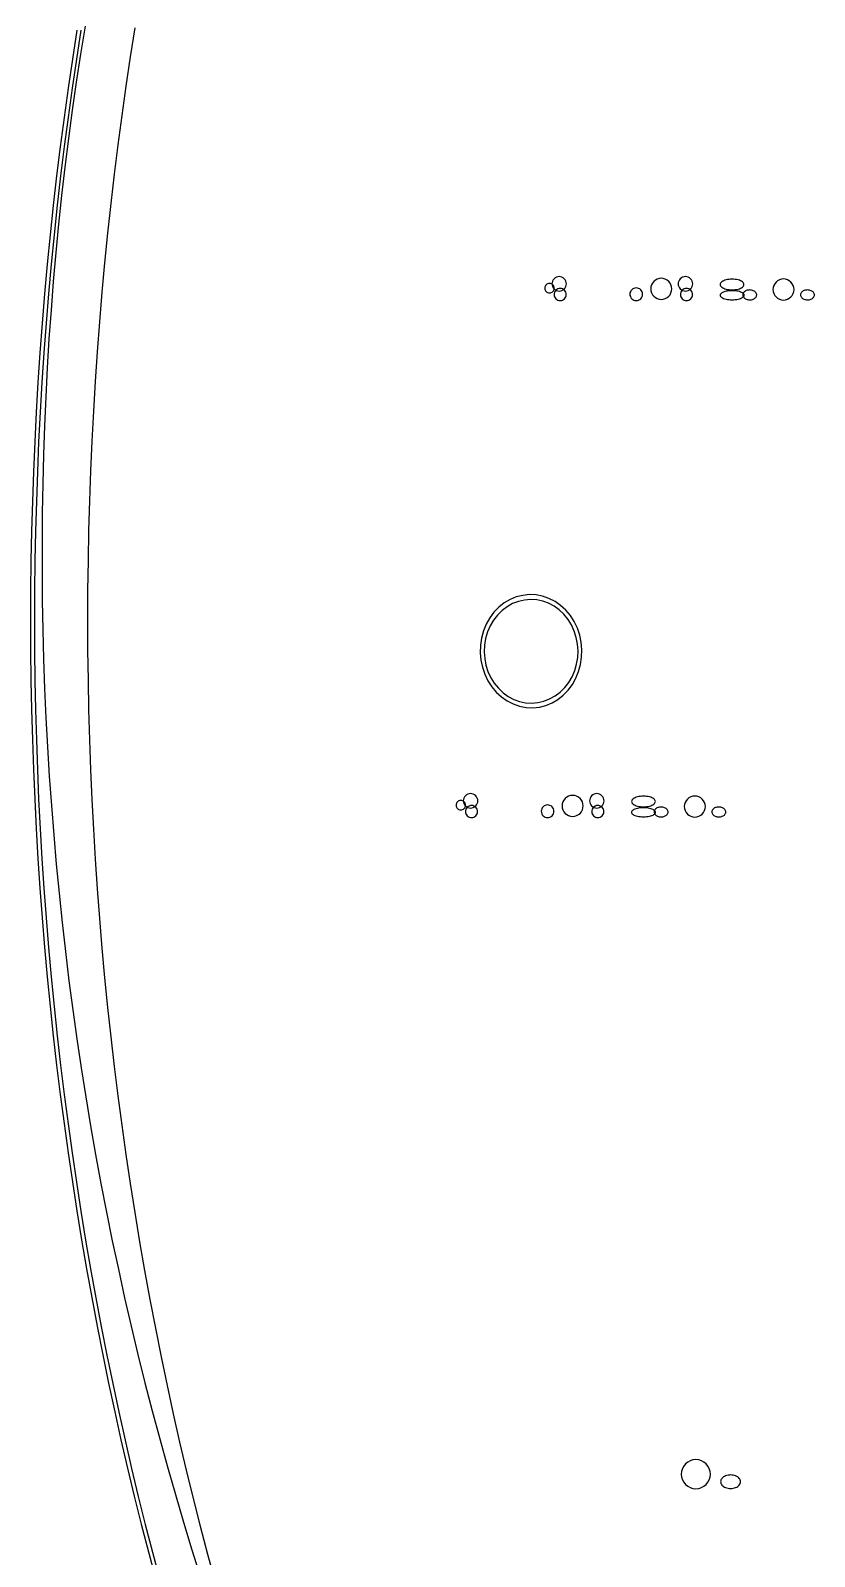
# Model space of a CAD drawing. Extents: x -1 to 217, y -22 to 302.
# Drawn here: x -1.3 to 48.1, y 80.6 to 176.8 of the extents above; entities that cross this region are included whole.
import ezdxf

# ---------------------------------------------------------------- set-up
doc = ezdxf.new("R2010")
doc.units = 0

msp = doc.modelspace()

# ---------------------------------------------------------------- linework, layer by layer
at = {"layer": 'CIRCLES'}
for p, q in [((31.112, 160.707), (31.095, 160.65)), ((31.14, 160.759), (31.112, 160.707)), ((31.177, 160.804), (31.14, 160.759)), ((31.223, 160.842), (31.177, 160.804)), ((31.275, 160.869), (31.223, 160.842)), ((31.331, 160.887), (31.275, 160.869)), ((31.39, 160.892), (31.331, 160.887)), ((31.449, 160.887), (31.39, 160.892)), ((31.505, 160.869), (31.449, 160.887)), ((31.557, 160.842), (31.505, 160.869)), ((31.555, 160.956), (31.546, 160.867)), ((31.546, 160.867), (31.555, 160.777)), ((31.581, 161.042), (31.555, 160.956)), ((31.555, 160.777), (31.581, 160.691)), ((31.603, 160.804), (31.557, 160.842)), ((31.623, 161.121), (31.581, 161.042)), ((31.581, 160.691), (31.623, 160.612)), ((31.64, 160.759), (31.603, 160.804)), ((31.68, 161.19), (31.623, 161.121)), ((31.668, 160.707), (31.64, 160.759)), ((31.685, 160.65), (31.668, 160.707)), ((31.75, 161.247), (31.68, 161.19)), ((31.829, 161.29), (31.75, 161.247)), ((31.915, 161.316), (31.829, 161.29)), ((32.004, 161.325), (31.915, 161.316)), ((32.093, 161.316), (32.004, 161.325)), ((32.179, 161.29), (32.093, 161.316)), ((32.258, 161.247), (32.179, 161.29)), ((32.328, 161.19), (32.258, 161.247)), ((32.385, 161.121), (32.328, 161.19)), ((32.427, 161.042), (32.385, 161.121)), ((32.385, 160.612), (32.427, 160.691)), ((32.453, 160.956), (32.427, 161.042)), ((32.427, 160.691), (32.453, 160.777)), ((32.462, 160.867), (32.453, 160.956)), ((32.453, 160.777), (32.462, 160.867)), ((37.787, 160.679), (37.774, 160.549)), ((37.825, 160.803), (37.787, 160.679)), ((37.886, 160.918), (37.825, 160.803)), ((37.969, 161.019), (37.886, 160.918)), ((38.07, 161.102), (37.969, 161.019)), ((38.184, 161.163), (38.07, 161.102)), ((38.309, 161.201), (38.184, 161.163)), ((38.439, 161.213), (38.309, 161.201)), ((38.568, 161.201), (38.439, 161.213)), ((38.693, 161.163), (38.568, 161.201)), ((38.808, 161.102), (38.693, 161.163)), ((38.908, 161.019), (38.808, 161.102)), ((38.991, 160.918), (38.908, 161.019)), ((39.052, 160.803), (38.991, 160.918)), ((39.09, 160.679), (39.052, 160.803)), ((39.103, 160.549), (39.09, 160.679)), ((39.514, 160.956), (39.505, 160.867)), ((39.505, 160.867), (39.514, 160.777)), ((39.54, 161.042), (39.514, 160.956)), ((39.514, 160.777), (39.54, 160.691)), ((39.582, 161.121), (39.54, 161.042)), ((39.54, 160.691), (39.582, 160.612)), ((39.639, 161.19), (39.582, 161.121)), ((39.708, 161.247), (39.639, 161.19)), ((39.787, 161.29), (39.708, 161.247)), ((39.873, 161.316), (39.787, 161.29)), ((39.963, 161.325), (39.873, 161.316)), ((40.052, 161.316), (39.963, 161.325)), ((40.138, 161.29), (40.052, 161.316)), ((40.217, 161.247), (40.138, 161.29)), ((40.286, 161.19), (40.217, 161.247)), ((40.343, 161.121), (40.286, 161.19)), ((40.386, 161.042), (40.343, 161.121)), ((40.343, 160.612), (40.386, 160.691)), ((40.412, 160.956), (40.386, 161.042)), ((40.386, 160.691), (40.412, 160.777)), ((40.421, 160.867), (40.412, 160.956)), ((40.412, 160.777), (40.421, 160.867)), ((45.53, 160.761), (45.492, 160.636)), ((45.591, 160.876), (45.53, 160.761)), ((45.674, 160.977), (45.591, 160.876)), ((45.774, 161.059), (45.674, 160.977)), ((45.889, 161.121), (45.774, 161.059)), ((46.014, 161.158), (45.889, 161.121)), ((46.143, 161.171), (46.014, 161.158)), ((46.273, 161.158), (46.143, 161.171)), ((46.398, 161.121), (46.273, 161.158)), ((46.512, 161.059), (46.398, 161.121)), ((46.613, 160.977), (46.512, 161.059)), ((46.696, 160.876), (46.613, 160.977)), ((46.757, 160.761), (46.696, 160.876)), ((46.795, 160.636), (46.757, 160.761)), ((31.095, 160.65), (31.089, 160.591)), ((31.089, 160.591), (31.095, 160.533)), ((31.095, 160.533), (31.112, 160.476)), ((31.112, 160.476), (31.14, 160.424)), ((31.14, 160.424), (31.177, 160.379)), ((31.177, 160.379), (31.223, 160.341)), ((31.223, 160.341), (31.275, 160.314)), ((31.275, 160.314), (31.331, 160.296)), ((31.331, 160.296), (31.39, 160.291)), ((31.39, 160.291), (31.449, 160.296)), ((31.449, 160.296), (31.505, 160.314)), ((31.505, 160.314), (31.557, 160.341)), ((31.557, 160.341), (31.603, 160.379)), ((31.603, 160.379), (31.64, 160.424)), ((31.623, 160.612), (31.68, 160.543)), ((31.64, 160.424), (31.668, 160.476)), ((31.668, 160.476), (31.685, 160.533)), ((31.68, 160.543), (31.75, 160.486)), ((31.691, 160.591), (31.685, 160.65)), ((31.685, 160.533), (31.691, 160.591)), ((31.693, 160.264), (31.686, 160.189)), ((31.686, 160.189), (31.693, 160.115)), ((31.715, 160.335), (31.693, 160.264)), ((31.693, 160.115), (31.715, 160.043)), ((31.75, 160.401), (31.715, 160.335)), ((31.715, 160.043), (31.75, 159.977)), ((31.75, 160.486), (31.829, 160.444)), ((31.798, 160.459), (31.75, 160.401)), ((31.75, 159.977), (31.798, 159.92)), ((31.855, 160.507), (31.798, 160.459)), ((31.798, 159.92), (31.855, 159.872)), ((31.829, 160.444), (31.915, 160.418)), ((31.921, 160.542), (31.855, 160.507)), ((31.855, 159.872), (31.921, 159.837)), ((31.915, 160.418), (32.004, 160.409)), ((31.993, 160.564), (31.921, 160.542)), ((31.921, 159.837), (31.993, 159.815)), ((32.068, 160.571), (31.993, 160.564)), ((31.993, 159.815), (32.068, 159.808)), ((32.004, 160.409), (32.093, 160.418)), ((32.142, 160.564), (32.068, 160.571)), ((32.068, 159.808), (32.142, 159.815)), ((32.093, 160.418), (32.179, 160.444)), ((32.214, 160.542), (32.142, 160.564)), ((32.142, 159.815), (32.214, 159.837)), ((32.179, 160.444), (32.258, 160.486)), ((32.28, 160.507), (32.214, 160.542)), ((32.214, 159.837), (32.28, 159.872)), ((32.258, 160.486), (32.328, 160.543)), ((32.337, 160.459), (32.28, 160.507)), ((32.28, 159.872), (32.337, 159.92)), ((32.328, 160.543), (32.385, 160.612)), ((32.385, 160.401), (32.337, 160.459)), ((32.337, 159.92), (32.385, 159.977)), ((32.42, 160.335), (32.385, 160.401)), ((32.385, 159.977), (32.42, 160.043)), ((32.442, 160.264), (32.42, 160.335)), ((32.42, 160.043), (32.442, 160.115)), ((32.449, 160.189), (32.442, 160.264)), ((32.442, 160.115), (32.449, 160.189)), ((36.467, 160.289), (36.459, 160.21)), ((36.459, 160.21), (36.467, 160.132)), ((36.489, 160.364), (36.467, 160.289)), ((36.467, 160.132), (36.489, 160.057)), ((36.526, 160.433), (36.489, 160.364)), ((36.489, 160.057), (36.526, 159.988)), ((36.576, 160.493), (36.526, 160.433)), ((36.526, 159.988), (36.576, 159.928)), ((36.637, 160.543), (36.576, 160.493)), ((36.576, 159.928), (36.637, 159.878)), ((36.706, 160.58), (36.637, 160.543)), ((36.637, 159.878), (36.706, 159.841)), ((36.781, 160.603), (36.706, 160.58)), ((36.706, 159.841), (36.781, 159.818)), ((36.859, 160.611), (36.781, 160.603)), ((36.781, 159.818), (36.859, 159.81)), ((36.937, 160.603), (36.859, 160.611)), ((36.859, 159.81), (36.937, 159.818)), ((37.012, 160.58), (36.937, 160.603)), ((36.937, 159.818), (37.012, 159.841)), ((37.081, 160.543), (37.012, 160.58)), ((37.012, 159.841), (37.081, 159.878)), ((37.142, 160.493), (37.081, 160.543)), ((37.081, 159.878), (37.142, 159.928)), ((37.192, 160.433), (37.142, 160.493)), ((37.142, 159.928), (37.192, 159.988)), ((37.229, 160.364), (37.192, 160.433)), ((37.192, 159.988), (37.229, 160.057)), ((37.252, 160.289), (37.229, 160.364)), ((37.229, 160.057), (37.252, 160.132)), ((37.259, 160.21), (37.252, 160.289)), ((37.252, 160.132), (37.259, 160.21)), ((37.774, 160.549), (37.787, 160.42)), ((37.787, 160.42), (37.825, 160.295)), ((37.825, 160.295), (37.886, 160.18)), ((37.886, 160.18), (37.969, 160.079)), ((37.969, 160.079), (38.07, 159.997)), ((38.07, 159.997), (38.184, 159.935)), ((38.184, 159.935), (38.309, 159.898)), ((38.309, 159.898), (38.439, 159.885)), ((38.439, 159.885), (38.568, 159.898)), ((38.568, 159.898), (38.693, 159.935)), ((38.693, 159.935), (38.808, 159.997)), ((38.808, 159.997), (38.908, 160.079)), ((38.908, 160.079), (38.991, 160.18)), ((38.991, 160.18), (39.052, 160.295)), ((39.052, 160.295), (39.09, 160.42)), ((39.09, 160.42), (39.103, 160.549)), ((39.582, 160.612), (39.639, 160.543)), ((39.639, 160.543), (39.708, 160.486)), ((39.652, 160.264), (39.645, 160.189)), ((39.645, 160.189), (39.652, 160.115)), ((39.674, 160.335), (39.652, 160.264)), ((39.652, 160.115), (39.674, 160.043)), ((39.709, 160.401), (39.674, 160.335)), ((39.674, 160.043), (39.709, 159.977)), ((39.708, 160.486), (39.787, 160.444)), ((39.756, 160.459), (39.709, 160.401)), ((39.709, 159.977), (39.756, 159.92)), ((39.814, 160.507), (39.756, 160.459)), ((39.756, 159.92), (39.814, 159.872)), ((39.787, 160.444), (39.873, 160.418)), ((39.88, 160.542), (39.814, 160.507)), ((39.814, 159.872), (39.88, 159.837)), ((39.873, 160.418), (39.963, 160.409)), ((39.952, 160.564), (39.88, 160.542)), ((39.88, 159.837), (39.952, 159.815)), ((40.026, 160.571), (39.952, 160.564)), ((39.952, 159.815), (40.026, 159.808)), ((39.963, 160.409), (40.052, 160.418)), ((40.101, 160.564), (40.026, 160.571)), ((40.026, 159.808), (40.101, 159.815)), ((40.052, 160.418), (40.138, 160.444)), ((40.172, 160.542), (40.101, 160.564)), ((40.101, 159.815), (40.172, 159.837)), ((40.138, 160.444), (40.217, 160.486)), ((40.238, 160.507), (40.172, 160.542)), ((40.172, 159.837), (40.238, 159.872)), ((40.217, 160.486), (40.286, 160.543)), ((40.296, 160.459), (40.238, 160.507)), ((40.238, 159.872), (40.296, 159.92)), ((40.286, 160.543), (40.343, 160.612)), ((40.343, 160.401), (40.296, 160.459)), ((40.296, 159.92), (40.343, 159.977)), ((40.379, 160.335), (40.343, 160.401)), ((40.343, 159.977), (40.379, 160.043)), ((40.4, 160.264), (40.379, 160.335)), ((40.379, 160.043), (40.4, 160.115)), ((40.408, 160.189), (40.4, 160.264)), ((40.4, 160.115), (40.408, 160.189)), ((45.492, 160.636), (45.479, 160.507)), ((45.479, 160.507), (45.492, 160.377)), ((45.492, 160.377), (45.53, 160.253)), ((45.53, 160.253), (45.591, 160.138)), ((45.591, 160.138), (45.674, 160.037)), ((45.674, 160.037), (45.774, 159.954)), ((45.774, 159.954), (45.889, 159.893)), ((45.889, 159.893), (46.014, 159.855)), ((46.014, 159.855), (46.143, 159.843)), ((46.143, 159.843), (46.273, 159.855)), ((46.273, 159.855), (46.398, 159.893)), ((46.398, 159.893), (46.512, 159.954)), ((46.512, 159.954), (46.613, 160.037)), ((46.613, 160.037), (46.696, 160.138)), ((46.696, 160.138), (46.757, 160.253)), ((46.757, 160.253), (46.795, 160.377)), ((46.808, 160.507), (46.795, 160.636)), ((46.795, 160.377), (46.808, 160.507)), ((25.507, 128.054), (25.501, 127.995)), ((25.501, 127.995), (25.507, 127.936)), ((25.524, 128.11), (25.507, 128.054)), ((25.552, 128.162), (25.524, 128.11)), ((25.589, 128.208), (25.552, 128.162)), ((25.635, 128.245), (25.589, 128.208)), ((25.687, 128.273), (25.635, 128.245)), ((25.743, 128.29), (25.687, 128.273)), ((25.802, 128.296), (25.743, 128.29)), ((25.861, 128.29), (25.802, 128.296)), ((25.917, 128.273), (25.861, 128.29)), ((25.969, 128.245), (25.917, 128.273)), ((25.967, 128.359), (25.958, 128.27)), ((25.958, 128.27), (25.967, 128.181)), ((25.993, 128.445), (25.967, 128.359)), ((25.967, 128.181), (25.993, 128.095)), ((26.015, 128.208), (25.969, 128.245)), ((26.035, 128.524), (25.993, 128.445)), ((25.993, 128.095), (26.035, 128.016)), ((26.052, 128.162), (26.015, 128.208)), ((26.092, 128.594), (26.035, 128.524)), ((26.035, 128.016), (26.092, 127.946)), ((26.08, 128.11), (26.052, 128.162)), ((26.097, 128.054), (26.08, 128.11)), ((26.162, 128.651), (26.092, 128.594)), ((26.103, 127.995), (26.097, 128.054)), ((26.097, 127.936), (26.103, 127.995)), ((26.241, 128.693), (26.162, 128.651)), ((26.327, 128.719), (26.241, 128.693)), ((26.416, 128.728), (26.327, 128.719)), ((26.405, 127.967), (26.333, 127.945)), ((26.48, 127.974), (26.405, 127.967)), ((26.505, 128.719), (26.416, 128.728)), ((26.554, 127.967), (26.48, 127.974)), ((26.591, 128.693), (26.505, 128.719)), ((26.626, 127.945), (26.554, 127.967)), ((26.67, 128.651), (26.591, 128.693)), ((26.74, 128.594), (26.67, 128.651)), ((26.797, 128.524), (26.74, 128.594)), ((26.74, 127.946), (26.797, 128.016)), ((26.839, 128.445), (26.797, 128.524)), ((26.797, 128.016), (26.839, 128.095)), ((26.865, 128.359), (26.839, 128.445)), ((26.839, 128.095), (26.865, 128.181)), ((26.874, 128.27), (26.865, 128.359)), ((26.865, 128.181), (26.874, 128.27)), ((31.118, 127.984), (31.049, 127.947)), ((31.193, 128.006), (31.118, 127.984)), ((31.271, 128.014), (31.193, 128.006)), ((31.349, 128.006), (31.271, 128.014)), ((31.424, 127.984), (31.349, 128.006)), ((31.493, 127.947), (31.424, 127.984)), ((32.199, 128.082), (32.186, 127.953)), ((32.186, 127.953), (32.199, 127.823)), ((32.237, 128.207), (32.199, 128.082)), ((32.298, 128.322), (32.237, 128.207)), ((32.381, 128.422), (32.298, 128.322)), ((32.482, 128.505), (32.381, 128.422)), ((32.596, 128.566), (32.482, 128.505)), ((32.721, 128.604), (32.596, 128.566)), ((32.851, 128.617), (32.721, 128.604)), ((32.98, 128.604), (32.851, 128.617)), ((33.105, 128.566), (32.98, 128.604)), ((33.22, 128.505), (33.105, 128.566)), ((33.32, 128.422), (33.22, 128.505)), ((33.403, 128.322), (33.32, 128.422)), ((33.464, 128.207), (33.403, 128.322)), ((33.502, 128.082), (33.464, 128.207)), ((33.515, 127.953), (33.502, 128.082)), ((33.502, 127.823), (33.515, 127.953)), ((33.926, 128.359), (33.917, 128.27)), ((33.917, 128.27), (33.926, 128.181)), ((33.952, 128.445), (33.926, 128.359)), ((33.926, 128.181), (33.952, 128.095)), ((33.994, 128.524), (33.952, 128.445)), ((33.952, 128.095), (33.994, 128.016)), ((34.051, 128.594), (33.994, 128.524)), ((33.994, 128.016), (34.051, 127.946)), ((34.12, 128.651), (34.051, 128.594)), ((34.199, 128.693), (34.12, 128.651)), ((34.285, 128.719), (34.199, 128.693)), ((34.375, 128.728), (34.285, 128.719)), ((34.364, 127.967), (34.292, 127.945)), ((34.438, 127.974), (34.364, 127.967)), ((34.464, 128.719), (34.375, 128.728)), ((34.513, 127.967), (34.438, 127.974)), ((34.55, 128.693), (34.464, 128.719)), ((34.584, 127.945), (34.513, 127.967)), ((34.629, 128.651), (34.55, 128.693)), ((34.698, 128.594), (34.629, 128.651)), ((34.755, 128.524), (34.698, 128.594)), ((34.698, 127.946), (34.755, 128.016)), ((34.798, 128.445), (34.755, 128.524)), ((34.755, 128.016), (34.798, 128.095)), ((34.824, 128.359), (34.798, 128.445)), ((34.798, 128.095), (34.824, 128.181)), ((34.833, 128.27), (34.824, 128.359)), ((34.824, 128.181), (34.833, 128.27)), ((39.904, 128.04), (39.891, 127.91)), ((39.942, 128.164), (39.904, 128.04)), ((40.003, 128.279), (39.942, 128.164)), ((40.086, 128.38), (40.003, 128.279)), ((40.186, 128.463), (40.086, 128.38)), ((40.301, 128.524), (40.186, 128.463)), ((40.426, 128.562), (40.301, 128.524)), ((40.555, 128.574), (40.426, 128.562)), ((40.685, 128.562), (40.555, 128.574)), ((40.81, 128.524), (40.685, 128.562)), ((40.924, 128.463), (40.81, 128.524)), ((41.025, 128.38), (40.924, 128.463)), ((41.108, 128.279), (41.025, 128.38)), ((41.169, 128.164), (41.108, 128.279)), ((41.207, 128.04), (41.169, 128.164)), ((41.22, 127.91), (41.207, 128.04)), ((25.507, 127.936), (25.524, 127.88)), ((25.524, 127.88), (25.552, 127.828)), ((25.552, 127.828), (25.589, 127.782)), ((25.589, 127.782), (25.635, 127.745)), ((25.635, 127.745), (25.687, 127.717)), ((25.687, 127.717), (25.743, 127.7)), ((25.743, 127.7), (25.802, 127.694)), ((25.802, 127.694), (25.861, 127.7)), ((25.861, 127.7), (25.917, 127.717)), ((25.917, 127.717), (25.969, 127.745)), ((25.969, 127.745), (26.015, 127.782)), ((26.015, 127.782), (26.052, 127.828)), ((26.052, 127.828), (26.08, 127.88)), ((26.08, 127.88), (26.097, 127.936)), ((26.092, 127.946), (26.162, 127.889)), ((26.105, 127.667), (26.098, 127.593)), ((26.098, 127.593), (26.105, 127.518)), ((26.127, 127.739), (26.105, 127.667)), ((26.105, 127.518), (26.127, 127.447)), ((26.162, 127.805), (26.127, 127.739)), ((26.127, 127.447), (26.162, 127.381)), ((26.162, 127.889), (26.241, 127.847)), ((26.21, 127.862), (26.162, 127.805)), ((26.162, 127.381), (26.21, 127.323)), ((26.267, 127.91), (26.21, 127.862)), ((26.21, 127.323), (26.267, 127.275)), ((26.241, 127.847), (26.327, 127.821)), ((26.333, 127.945), (26.267, 127.91)), ((26.267, 127.275), (26.333, 127.24)), ((26.327, 127.821), (26.416, 127.812)), ((26.333, 127.24), (26.405, 127.218)), ((26.405, 127.218), (26.48, 127.211)), ((26.416, 127.812), (26.505, 127.821)), ((26.48, 127.211), (26.554, 127.218)), ((26.505, 127.821), (26.591, 127.847)), ((26.554, 127.218), (26.626, 127.24)), ((26.591, 127.847), (26.67, 127.889)), ((26.692, 127.91), (26.626, 127.945)), ((26.626, 127.24), (26.692, 127.275)), ((26.67, 127.889), (26.74, 127.946)), ((26.749, 127.862), (26.692, 127.91)), ((26.692, 127.275), (26.749, 127.323)), ((26.797, 127.805), (26.749, 127.862)), ((26.749, 127.323), (26.797, 127.381)), ((26.832, 127.739), (26.797, 127.805)), ((26.797, 127.381), (26.832, 127.447)), ((26.854, 127.667), (26.832, 127.739)), ((26.832, 127.447), (26.854, 127.518)), ((26.861, 127.593), (26.854, 127.667)), ((26.854, 127.518), (26.861, 127.593)), ((30.879, 127.692), (30.871, 127.614)), ((30.871, 127.614), (30.879, 127.536)), ((30.901, 127.767), (30.879, 127.692)), ((30.879, 127.536), (30.901, 127.461)), ((30.938, 127.836), (30.901, 127.767)), ((30.901, 127.461), (30.938, 127.392)), ((30.988, 127.897), (30.938, 127.836)), ((30.938, 127.392), (30.988, 127.331)), ((31.049, 127.947), (30.988, 127.897)), ((30.988, 127.331), (31.049, 127.281)), ((31.049, 127.281), (31.118, 127.244)), ((31.118, 127.244), (31.193, 127.221)), ((31.193, 127.221), (31.271, 127.214)), ((31.271, 127.214), (31.349, 127.221)), ((31.349, 127.221), (31.424, 127.244)), ((31.424, 127.244), (31.493, 127.281)), ((31.554, 127.897), (31.493, 127.947)), ((31.493, 127.281), (31.554, 127.331)), ((31.604, 127.836), (31.554, 127.897)), ((31.554, 127.331), (31.604, 127.392)), ((31.641, 127.767), (31.604, 127.836)), ((31.604, 127.392), (31.641, 127.461)), ((31.664, 127.692), (31.641, 127.767)), ((31.641, 127.461), (31.664, 127.536)), ((31.671, 127.614), (31.664, 127.692)), ((31.664, 127.536), (31.671, 127.614)), ((32.199, 127.823), (32.237, 127.698)), ((32.237, 127.698), (32.298, 127.583)), ((32.298, 127.583), (32.381, 127.483)), ((32.381, 127.483), (32.482, 127.4)), ((32.482, 127.4), (32.596, 127.339)), ((32.596, 127.339), (32.721, 127.301)), ((32.721, 127.301), (32.851, 127.288)), ((32.851, 127.288), (32.98, 127.301)), ((32.98, 127.301), (33.105, 127.339)), ((33.105, 127.339), (33.22, 127.4)), ((33.22, 127.4), (33.32, 127.483)), ((33.32, 127.483), (33.403, 127.583)), ((33.403, 127.583), (33.464, 127.698)), ((33.464, 127.698), (33.502, 127.823)), ((34.051, 127.946), (34.12, 127.889)), ((34.064, 127.667), (34.057, 127.593)), ((34.057, 127.593), (34.064, 127.518)), ((34.086, 127.739), (34.064, 127.667)), ((34.064, 127.518), (34.086, 127.447)), ((34.121, 127.805), (34.086, 127.739)), ((34.086, 127.447), (34.121, 127.381)), ((34.12, 127.889), (34.199, 127.847)), ((34.168, 127.862), (34.121, 127.805)), ((34.121, 127.381), (34.168, 127.323)), ((34.226, 127.91), (34.168, 127.862)), ((34.168, 127.323), (34.226, 127.275)), ((34.199, 127.847), (34.285, 127.821)), ((34.292, 127.945), (34.226, 127.91)), ((34.226, 127.275), (34.292, 127.24)), ((34.285, 127.821), (34.375, 127.812)), ((34.292, 127.24), (34.364, 127.218)), ((34.364, 127.218), (34.438, 127.211)), ((34.375, 127.812), (34.464, 127.821)), ((34.438, 127.211), (34.513, 127.218)), ((34.464, 127.821), (34.55, 127.847)), ((34.513, 127.218), (34.584, 127.24)), ((34.55, 127.847), (34.629, 127.889)), ((34.65, 127.91), (34.584, 127.945)), ((34.584, 127.24), (34.65, 127.275)), ((34.629, 127.889), (34.698, 127.946)), ((34.708, 127.862), (34.65, 127.91)), ((34.65, 127.275), (34.708, 127.323)), ((34.755, 127.805), (34.708, 127.862)), ((34.708, 127.323), (34.755, 127.381)), ((34.791, 127.739), (34.755, 127.805)), ((34.755, 127.381), (34.791, 127.447)), ((34.812, 127.667), (34.791, 127.739)), ((34.791, 127.447), (34.812, 127.518)), ((34.82, 127.593), (34.812, 127.667)), ((34.812, 127.518), (34.82, 127.593)), ((39.891, 127.91), (39.904, 127.781)), ((39.904, 127.781), (39.942, 127.656)), ((39.942, 127.656), (40.003, 127.541)), ((40.003, 127.541), (40.086, 127.44)), ((40.086, 127.44), (40.186, 127.358)), ((40.186, 127.358), (40.301, 127.296)), ((40.301, 127.296), (40.426, 127.259)), ((40.426, 127.259), (40.555, 127.246)), ((40.555, 127.246), (40.685, 127.259)), ((40.685, 127.259), (40.81, 127.296)), ((40.81, 127.296), (40.924, 127.358)), ((40.924, 127.358), (41.025, 127.44)), ((41.025, 127.44), (41.108, 127.541)), ((41.108, 127.541), (41.169, 127.656)), ((41.169, 127.656), (41.207, 127.781)), ((41.207, 127.781), (41.22, 127.91)), ((40.108, 86.586), (39.968, 86.471)), ((40.267, 86.671), (40.108, 86.586)), ((40.439, 86.723), (40.267, 86.671)), ((40.619, 86.741), (40.439, 86.723)), ((40.798, 86.723), (40.619, 86.741)), ((40.971, 86.671), (40.798, 86.723)), ((41.13, 86.586), (40.971, 86.671)), ((41.269, 86.471), (41.13, 86.586)), ((39.716, 86), (39.699, 85.821)), ((39.699, 85.821), (39.716, 85.641)), ((39.769, 86.173), (39.716, 86)), ((39.716, 85.641), (39.769, 85.469)), ((39.854, 86.332), (39.769, 86.173)), ((39.968, 86.471), (39.854, 86.332)), ((41.384, 86.332), (41.269, 86.471)), ((41.469, 86.173), (41.384, 86.332)), ((41.521, 86), (41.469, 86.173)), ((41.469, 85.469), (41.521, 85.641)), ((41.539, 85.821), (41.521, 86)), ((41.521, 85.641), (41.539, 85.821)), ((39.769, 85.469), (39.854, 85.31)), ((39.854, 85.31), (39.968, 85.17)), ((39.968, 85.17), (40.108, 85.056)), ((40.108, 85.056), (40.267, 84.971)), ((40.267, 84.971), (40.439, 84.918)), ((40.439, 84.918), (40.619, 84.901)), ((40.619, 84.901), (40.798, 84.918)), ((40.798, 84.918), (40.971, 84.971)), ((40.971, 84.971), (41.13, 85.056)), ((41.13, 85.056), (41.269, 85.17)), ((41.269, 85.17), (41.384, 85.31)), ((41.384, 85.31), (41.469, 85.469))]:
    msp.add_line(p, q, dxfattribs=at)
at = {"layer": 'ELLIPSES'}
for p, q in [((2.111, 177.118), (1.826, 175.353)), ((1.599, 176.859), (1.315, 175.029)), ((1.852, 176.867), (1.568, 175.037)), ((5.25, 177.002), (4.961, 175.168)), ((1.826, 175.353), (1.556, 173.582)), ((4.961, 175.168), (4.687, 173.328)), ((1.315, 175.029), (1.046, 173.194)), ((1.568, 175.037), (1.298, 173.201)), ((1.046, 173.194), (0.79, 171.355)), ((1.298, 173.201), (1.043, 171.362)), ((1.556, 173.582), (1.302, 171.804)), ((4.687, 173.328), (4.427, 171.484)), ((0.79, 171.355), (0.55, 169.511)), ((1.043, 171.362), (0.802, 169.518)), ((1.302, 171.804), (1.064, 170.021)), ((4.427, 171.484), (4.181, 169.635)), ((0.55, 169.511), (0.323, 167.664)), ((0.802, 169.518), (0.575, 167.67)), ((1.064, 170.021), (0.842, 168.231)), ((4.181, 169.635), (3.951, 167.782)), ((0.323, 167.664), (0.112, 165.812)), ((0.575, 167.67), (0.363, 165.818)), ((0.842, 168.231), (0.635, 166.436)), ((3.951, 167.782), (3.735, 165.925)), ((0.635, 166.436), (0.444, 164.636)), ((0.112, 165.812), (-0.086, 163.957)), ((0.363, 165.818), (0.165, 163.963)), ((3.735, 165.925), (3.534, 164.064)), ((0.444, 164.636), (0.27, 162.832)), ((-0.086, 163.957), (-0.268, 162.099)), ((0.165, 163.963), (-0.018, 162.104)), ((3.534, 164.064), (3.347, 162.2)), ((0.27, 162.832), (0.111, 161.022)), ((-0.268, 162.099), (-0.437, 160.238)), ((-0.018, 162.104), (-0.186, 160.242)), ((3.347, 162.2), (3.176, 160.332)), ((0.111, 161.022), (-0.032, 159.208)), ((42.162, 160.868), (42.156, 160.824)), ((42.156, 160.824), (42.162, 160.781)), ((42.181, 160.911), (42.162, 160.868)), ((42.162, 160.781), (42.181, 160.738)), ((42.213, 160.953), (42.181, 160.911)), ((42.181, 160.738), (42.213, 160.696)), ((42.256, 160.992), (42.213, 160.953)), ((42.213, 160.696), (42.256, 160.657)), ((42.311, 161.028), (42.256, 160.992)), ((42.375, 161.061), (42.311, 161.028)), ((42.449, 161.09), (42.375, 161.061)), ((42.53, 161.115), (42.449, 161.09)), ((42.618, 161.134), (42.53, 161.115)), ((42.711, 161.148), (42.618, 161.134)), ((42.807, 161.157), (42.711, 161.148)), ((42.905, 161.159), (42.807, 161.157)), ((43.003, 161.157), (42.905, 161.159)), ((43.099, 161.148), (43.003, 161.157)), ((43.191, 161.134), (43.099, 161.148)), ((43.279, 161.115), (43.191, 161.134)), ((43.361, 161.09), (43.279, 161.115)), ((43.434, 161.061), (43.361, 161.09)), ((43.499, 161.028), (43.434, 161.061)), ((43.553, 160.992), (43.499, 161.028)), ((43.597, 160.953), (43.553, 160.992)), ((43.553, 160.657), (43.597, 160.696)), ((43.628, 160.911), (43.597, 160.953)), ((43.597, 160.696), (43.628, 160.738)), ((43.647, 160.868), (43.628, 160.911)), ((43.628, 160.738), (43.647, 160.781)), ((43.654, 160.824), (43.647, 160.868)), ((43.647, 160.781), (43.654, 160.824)), ((-0.437, 160.238), (-0.59, 158.374)), ((-0.186, 160.242), (-0.34, 158.378)), ((3.176, 160.332), (3.019, 158.462)), ((42.154, 160.184), (42.147, 160.147)), ((42.147, 160.147), (42.154, 160.11)), ((42.173, 160.221), (42.154, 160.184)), ((42.154, 160.11), (42.173, 160.073)), ((42.205, 160.256), (42.173, 160.221)), ((42.173, 160.073), (42.205, 160.038)), ((42.249, 160.29), (42.205, 160.256)), ((42.205, 160.038), (42.249, 160.004)), ((42.304, 160.321), (42.249, 160.29)), ((42.249, 160.004), (42.304, 159.973)), ((42.256, 160.657), (42.311, 160.62)), ((42.369, 160.349), (42.304, 160.321)), ((42.304, 159.973), (42.369, 159.945)), ((42.311, 160.62), (42.375, 160.587)), ((42.444, 160.374), (42.369, 160.349)), ((42.369, 159.945), (42.444, 159.92)), ((42.375, 160.587), (42.449, 160.559)), ((42.526, 160.394), (42.444, 160.374)), ((42.444, 159.92), (42.526, 159.9)), ((42.449, 160.559), (42.53, 160.534)), ((42.615, 160.411), (42.526, 160.394)), ((42.526, 159.9), (42.615, 159.883)), ((42.53, 160.534), (42.618, 160.515)), ((42.709, 160.423), (42.615, 160.411)), ((42.615, 159.883), (42.709, 159.871)), ((42.618, 160.515), (42.711, 160.501)), ((42.806, 160.43), (42.709, 160.423)), ((42.709, 159.871), (42.806, 159.864)), ((42.711, 160.501), (42.807, 160.492)), ((42.905, 160.433), (42.806, 160.43)), ((42.806, 159.864), (42.905, 159.861)), ((42.807, 160.492), (42.905, 160.489)), ((42.905, 160.489), (43.003, 160.492)), ((43.004, 160.43), (42.905, 160.433)), ((42.905, 159.861), (43.004, 159.864)), ((43.003, 160.492), (43.099, 160.501)), ((43.101, 160.423), (43.004, 160.43)), ((43.004, 159.864), (43.101, 159.871)), ((43.099, 160.501), (43.191, 160.515)), ((43.195, 160.411), (43.101, 160.423)), ((43.101, 159.871), (43.195, 159.883)), ((43.191, 160.515), (43.279, 160.534)), ((43.284, 160.394), (43.195, 160.411)), ((43.195, 159.883), (43.284, 159.9)), ((43.279, 160.534), (43.361, 160.559)), ((43.366, 160.374), (43.284, 160.394)), ((43.284, 159.9), (43.366, 159.92)), ((43.361, 160.559), (43.434, 160.587)), ((43.441, 160.349), (43.366, 160.374)), ((43.366, 159.92), (43.441, 159.945)), ((43.434, 160.587), (43.499, 160.62)), ((43.506, 160.321), (43.441, 160.349)), ((43.441, 159.945), (43.506, 159.973)), ((43.499, 160.62), (43.553, 160.657)), ((43.561, 160.29), (43.506, 160.321)), ((43.506, 159.973), (43.561, 160.004)), ((43.605, 160.256), (43.561, 160.29)), ((43.561, 160.004), (43.605, 160.038)), ((43.581, 160.213), (43.577, 160.172)), ((43.577, 160.172), (43.58, 160.132)), ((43.58, 160.132), (43.591, 160.092)), ((43.593, 160.252), (43.581, 160.213)), ((43.591, 160.092), (43.609, 160.053)), ((43.612, 160.291), (43.593, 160.252)), ((43.637, 160.221), (43.605, 160.256)), ((43.605, 160.038), (43.637, 160.073)), ((43.609, 160.053), (43.634, 160.016)), ((43.637, 160.327), (43.612, 160.291)), ((43.634, 160.016), (43.665, 159.982)), ((43.67, 160.36), (43.637, 160.327)), ((43.656, 160.184), (43.637, 160.221)), ((43.637, 160.073), (43.656, 160.11)), ((43.663, 160.147), (43.656, 160.184)), ((43.656, 160.11), (43.663, 160.147)), ((43.665, 159.982), (43.703, 159.951)), ((43.708, 160.39), (43.67, 160.36)), ((43.703, 159.951), (43.746, 159.924)), ((43.752, 160.416), (43.708, 160.39)), ((43.746, 159.924), (43.793, 159.901)), ((43.8, 160.438), (43.752, 160.416)), ((43.793, 159.901), (43.845, 159.882)), ((43.852, 160.456), (43.8, 160.438)), ((43.845, 159.882), (43.899, 159.869)), ((43.906, 160.468), (43.852, 160.456)), ((43.899, 159.869), (43.956, 159.86)), ((43.963, 160.475), (43.906, 160.468)), ((43.956, 159.86), (44.013, 159.857)), ((44.02, 160.477), (43.963, 160.475)), ((44.013, 159.857), (44.07, 159.859)), ((44.078, 160.474), (44.02, 160.477)), ((44.07, 159.859), (44.127, 159.866)), ((44.134, 160.465), (44.078, 160.474)), ((44.127, 159.866), (44.182, 159.878)), ((44.189, 160.452), (44.134, 160.465)), ((44.182, 159.878), (44.233, 159.896)), ((44.24, 160.433), (44.189, 160.452)), ((44.233, 159.896), (44.282, 159.918)), ((44.288, 160.41), (44.24, 160.433)), ((44.282, 159.918), (44.325, 159.944)), ((44.33, 160.383), (44.288, 160.41)), ((44.325, 159.944), (44.364, 159.974)), ((44.368, 160.352), (44.33, 160.383)), ((44.364, 159.974), (44.396, 160.007)), ((44.4, 160.318), (44.368, 160.352)), ((44.396, 160.007), (44.422, 160.043)), ((44.425, 160.281), (44.4, 160.318)), ((44.422, 160.043), (44.441, 160.082)), ((44.443, 160.242), (44.425, 160.281)), ((44.441, 160.082), (44.452, 160.121)), ((44.453, 160.202), (44.443, 160.242)), ((44.452, 160.121), (44.457, 160.162)), ((44.457, 160.162), (44.453, 160.202)), ((47.222, 160.213), (47.217, 160.172)), ((47.217, 160.172), (47.221, 160.132)), ((47.221, 160.132), (47.231, 160.092)), ((47.233, 160.252), (47.222, 160.213)), ((47.231, 160.092), (47.249, 160.053)), ((47.252, 160.291), (47.233, 160.252)), ((47.249, 160.053), (47.274, 160.016)), ((47.278, 160.327), (47.252, 160.291)), ((47.274, 160.016), (47.306, 159.982)), ((47.31, 160.36), (47.278, 160.327)), ((47.306, 159.982), (47.344, 159.951)), ((47.349, 160.39), (47.31, 160.36)), ((47.344, 159.951), (47.387, 159.924)), ((47.392, 160.416), (47.349, 160.39)), ((47.387, 159.924), (47.434, 159.901)), ((47.441, 160.438), (47.392, 160.416)), ((47.434, 159.901), (47.486, 159.882)), ((47.492, 160.456), (47.441, 160.438)), ((47.486, 159.882), (47.54, 159.869)), ((47.547, 160.468), (47.492, 160.456)), ((47.54, 159.869), (47.596, 159.86)), ((47.604, 160.475), (47.547, 160.468)), ((47.596, 159.86), (47.654, 159.857)), ((47.661, 160.477), (47.604, 160.475)), ((47.654, 159.857), (47.711, 159.859)), ((47.718, 160.474), (47.661, 160.477)), ((47.711, 159.859), (47.768, 159.866)), ((47.775, 160.465), (47.718, 160.474)), ((47.768, 159.866), (47.822, 159.878)), ((47.829, 160.452), (47.775, 160.465)), ((47.822, 159.878), (47.874, 159.896)), ((47.881, 160.433), (47.829, 160.452)), ((47.874, 159.896), (47.922, 159.918)), ((47.928, 160.41), (47.881, 160.433)), ((47.922, 159.918), (47.966, 159.944)), ((47.971, 160.383), (47.928, 160.41)), ((47.966, 159.944), (48.004, 159.974)), ((48.009, 160.352), (47.971, 160.383)), ((48.004, 159.974), (48.037, 160.007)), ((48.04, 160.318), (48.009, 160.352)), ((48.037, 160.007), (48.062, 160.043)), ((48.065, 160.281), (48.04, 160.318)), ((48.062, 160.043), (48.081, 160.082)), ((48.083, 160.242), (48.065, 160.281)), ((48.081, 160.082), (48.093, 160.121)), ((48.094, 160.202), (48.083, 160.242)), ((48.093, 160.121), (48.097, 160.162)), ((48.097, 160.162), (48.094, 160.202)), ((-0.032, 159.208), (-0.159, 157.39)), ((-0.59, 158.374), (-0.73, 156.508)), ((-0.34, 158.378), (-0.48, 156.511)), ((3.019, 158.462), (2.877, 156.589)), ((-0.159, 157.39), (-0.27, 155.569)), ((-0.73, 156.508), (-0.854, 154.639)), ((-0.48, 156.511), (-0.604, 154.642)), ((2.877, 156.589), (2.75, 154.713)), ((-0.27, 155.569), (-0.365, 153.743)), ((-0.854, 154.639), (-0.964, 152.768)), ((-0.604, 154.642), (-0.714, 152.77)), ((2.75, 154.713), (2.638, 152.836)), ((-0.365, 153.743), (-0.444, 151.915)), ((-0.964, 152.768), (-1.059, 150.896)), ((-0.714, 152.77), (-0.81, 150.897)), ((2.638, 152.836), (2.541, 150.956)), ((-0.444, 151.915), (-0.507, 150.083)), ((-1.059, 150.896), (-1.14, 149.022)), ((-0.81, 150.897), (-0.891, 149.023)), ((-0.507, 150.083), (-0.553, 148.249)), ((2.541, 150.956), (2.458, 149.075)), ((-1.14, 149.022), (-1.206, 147.147)), ((-0.891, 149.023), (-0.957, 147.147)), ((-0.553, 148.249), (-0.584, 146.413)), ((2.458, 149.075), (2.391, 147.193)), ((2.391, 147.193), (2.339, 145.309)), ((-1.206, 147.147), (-1.257, 145.271)), ((-0.957, 147.147), (-1.008, 145.27)), ((-0.584, 146.413), (-0.599, 144.574)), ((-1.257, 145.271), (-1.294, 143.394)), ((-1.008, 145.27), (-1.045, 143.393)), ((2.339, 145.309), (2.301, 143.425)), ((-0.599, 144.574), (-0.598, 142.734)), ((-1.294, 143.394), (-1.316, 141.516)), ((-1.045, 143.393), (-1.067, 141.515)), ((2.301, 143.425), (2.279, 141.54)), ((-0.598, 142.734), (-0.58, 140.891)), ((-1.316, 141.516), (-1.323, 139.638)), ((-1.067, 141.515), (-1.074, 139.636)), ((2.279, 141.54), (2.271, 139.655)), ((-0.58, 140.891), (-0.547, 139.048)), ((28.197, 140.475), (27.891, 140.159)), ((28.538, 140.745), (28.197, 140.475)), ((28.724, 140.509), (28.405, 140.268)), ((28.907, 140.962), (28.538, 140.745)), ((29.069, 140.702), (28.724, 140.509)), ((29.3, 141.124), (28.907, 140.962)), ((29.434, 140.843), (29.069, 140.702)), ((29.708, 141.227), (29.3, 141.124)), ((29.813, 140.931), (29.434, 140.843)), ((30.125, 141.27), (29.708, 141.227)), ((30.199, 140.963), (29.813, 140.931)), ((30.544, 141.251), (30.125, 141.27)), ((30.585, 140.939), (30.199, 140.963)), ((30.958, 141.173), (30.544, 141.251)), ((30.966, 140.86), (30.585, 140.939)), ((31.359, 141.035), (30.958, 141.173)), ((31.334, 140.727), (30.966, 140.86)), ((31.683, 140.542), (31.334, 140.727)), ((31.741, 140.839), (31.359, 141.035)), ((32.007, 140.308), (31.683, 140.542)), ((32.097, 140.591), (31.741, 140.839)), ((32.421, 140.293), (32.097, 140.591)), ((-1.323, 139.638), (-1.316, 137.761)), ((-1.074, 139.636), (-1.067, 137.758)), ((2.271, 139.655), (2.278, 137.77)), ((27.625, 139.8), (27.404, 139.406)), ((27.891, 140.159), (27.625, 139.8)), ((27.866, 139.659), (27.655, 139.302)), ((28.117, 139.983), (27.866, 139.659)), ((28.405, 140.268), (28.117, 139.983)), ((32.301, 140.03), (32.007, 140.308)), ((32.56, 139.712), (32.301, 140.03)), ((32.708, 139.95), (32.421, 140.293)), ((32.779, 139.359), (32.56, 139.712)), ((32.952, 139.57), (32.708, 139.95)), ((33.15, 139.157), (32.952, 139.57)), ((-0.547, 139.048), (-0.497, 137.204)), ((27.109, 138.536), (27.041, 138.077)), ((27.231, 138.982), (27.109, 138.536)), ((27.404, 139.406), (27.231, 138.982)), ((27.488, 138.917), (27.368, 138.511)), ((27.655, 139.302), (27.488, 138.917)), ((32.955, 138.978), (32.779, 139.359)), ((33.083, 138.575), (32.955, 138.978)), ((33.164, 138.156), (33.083, 138.575)), ((33.297, 138.72), (33.15, 139.157)), ((33.393, 138.265), (33.297, 138.72)), ((-1.316, 137.761), (-1.294, 135.883)), ((-1.067, 137.758), (-1.045, 135.88)), ((2.278, 137.77), (2.301, 135.885)), ((27.041, 138.077), (27.027, 137.611)), ((27.027, 137.611), (27.068, 137.146)), ((27.297, 138.091), (27.277, 137.664)), ((27.277, 137.664), (27.307, 137.238)), ((27.368, 138.511), (27.297, 138.091)), ((33.194, 137.73), (33.164, 138.156)), ((33.173, 137.304), (33.194, 137.73)), ((33.434, 137.8), (33.393, 138.265)), ((33.42, 137.334), (33.434, 137.8)), ((-0.497, 137.204), (-0.432, 135.359)), ((27.068, 137.146), (27.164, 136.692)), ((27.164, 136.692), (27.311, 136.254)), ((27.307, 137.238), (27.387, 136.82)), ((27.387, 136.82), (27.516, 136.417)), ((32.983, 136.478), (33.102, 136.884)), ((33.102, 136.884), (33.173, 137.304)), ((33.23, 136.429), (33.352, 136.875)), ((33.352, 136.875), (33.42, 137.334)), ((-1.294, 135.883), (-1.257, 134.006)), ((-1.045, 135.88), (-1.008, 134.002)), ((2.301, 135.885), (2.338, 134.001)), ((27.311, 136.254), (27.509, 135.842)), ((27.509, 135.842), (27.753, 135.461)), ((27.516, 136.417), (27.691, 136.036)), ((27.691, 136.036), (27.91, 135.683)), ((27.91, 135.683), (28.169, 135.365)), ((32.353, 135.411), (32.605, 135.735)), ((32.605, 135.735), (32.816, 136.093)), ((32.816, 136.093), (32.983, 136.478)), ((32.836, 135.611), (33.057, 136.006)), ((33.057, 136.006), (33.23, 136.429)), ((-0.432, 135.359), (-0.35, 133.513)), ((27.753, 135.461), (28.04, 135.118)), ((28.04, 135.118), (28.364, 134.82)), ((28.169, 135.365), (28.463, 135.086)), ((28.364, 134.82), (28.72, 134.572)), ((28.463, 135.086), (28.788, 134.853)), ((28.788, 134.853), (29.137, 134.667)), ((31.036, 134.551), (31.401, 134.693)), ((31.401, 134.693), (31.746, 134.886)), ((31.746, 134.886), (32.065, 135.127)), ((31.923, 134.666), (32.264, 134.936)), ((32.065, 135.127), (32.353, 135.411)), ((32.264, 134.936), (32.57, 135.252)), ((32.57, 135.252), (32.836, 135.611)), ((-1.257, 134.006), (-1.206, 132.13)), ((-1.008, 134.002), (-0.957, 132.125)), ((2.338, 134.001), (2.39, 132.118)), ((28.72, 134.572), (29.102, 134.377)), ((29.102, 134.377), (29.503, 134.238)), ((29.137, 134.667), (29.505, 134.534)), ((29.503, 134.238), (29.917, 134.16)), ((29.505, 134.534), (29.885, 134.455)), ((29.885, 134.455), (30.272, 134.432)), ((29.917, 134.16), (30.336, 134.142)), ((30.272, 134.432), (30.658, 134.464)), ((30.336, 134.142), (30.753, 134.184)), ((30.658, 134.464), (31.036, 134.551)), ((30.753, 134.184), (31.161, 134.288)), ((31.161, 134.288), (31.554, 134.449)), ((31.554, 134.449), (31.923, 134.666)), ((-0.35, 133.513), (-0.253, 131.667)), ((-1.206, 132.13), (-1.14, 130.255)), ((-0.957, 132.125), (-0.891, 130.25)), ((2.39, 132.118), (2.457, 130.235)), ((-0.253, 131.667), (-0.139, 129.822)), ((-1.14, 130.255), (-1.059, 128.381)), ((-0.891, 130.25), (-0.81, 128.375)), ((2.457, 130.235), (2.54, 128.354)), ((-0.139, 129.822), (-0.01, 127.977)), ((-1.059, 128.381), (-0.964, 126.508)), ((-0.81, 128.375), (-0.714, 126.502)), ((-0.01, 127.977), (0.136, 126.132)), ((2.54, 128.354), (2.637, 126.475)), ((36.574, 128.271), (36.568, 128.228)), ((36.568, 128.228), (36.574, 128.184)), ((36.593, 128.314), (36.574, 128.271)), ((36.574, 128.184), (36.593, 128.141)), ((36.625, 128.356), (36.593, 128.314)), ((36.593, 128.141), (36.625, 128.099)), ((36.668, 128.395), (36.625, 128.356)), ((36.625, 128.099), (36.668, 128.06)), ((36.723, 128.432), (36.668, 128.395)), ((36.668, 128.06), (36.723, 128.024)), ((36.787, 128.465), (36.723, 128.432)), ((36.723, 128.024), (36.787, 127.991)), ((36.861, 128.493), (36.787, 128.465)), ((36.787, 127.991), (36.861, 127.962)), ((36.942, 128.518), (36.861, 128.493)), ((36.861, 127.962), (36.942, 127.937)), ((37.03, 128.537), (36.942, 128.518)), ((37.123, 128.551), (37.03, 128.537)), ((37.219, 128.56), (37.123, 128.551)), ((37.317, 128.563), (37.219, 128.56)), ((37.415, 128.56), (37.317, 128.563)), ((37.511, 128.551), (37.415, 128.56)), ((37.603, 128.537), (37.511, 128.551)), ((37.691, 128.518), (37.603, 128.537)), ((37.773, 128.493), (37.691, 128.518)), ((37.691, 127.937), (37.773, 127.962)), ((37.846, 128.465), (37.773, 128.493)), ((37.773, 127.962), (37.846, 127.991)), ((37.911, 128.432), (37.846, 128.465)), ((37.846, 127.991), (37.911, 128.024)), ((37.965, 128.395), (37.911, 128.432)), ((37.911, 128.024), (37.965, 128.06)), ((38.009, 128.356), (37.965, 128.395)), ((37.965, 128.06), (38.009, 128.099)), ((38.04, 128.314), (38.009, 128.356)), ((38.009, 128.099), (38.04, 128.141)), ((38.059, 128.271), (38.04, 128.314)), ((38.04, 128.141), (38.059, 128.184)), ((38.066, 128.228), (38.059, 128.271)), ((38.059, 128.184), (38.066, 128.228)), ((36.566, 127.588), (36.559, 127.55)), ((36.559, 127.55), (36.566, 127.513)), ((36.585, 127.624), (36.566, 127.588)), ((36.566, 127.513), (36.585, 127.476)), ((36.617, 127.66), (36.585, 127.624)), ((36.585, 127.476), (36.617, 127.441)), ((36.661, 127.693), (36.617, 127.66)), ((36.617, 127.441), (36.661, 127.408)), ((36.716, 127.724), (36.661, 127.693)), ((36.661, 127.408), (36.716, 127.376)), ((36.781, 127.752), (36.716, 127.724)), ((36.716, 127.376), (36.781, 127.348)), ((36.856, 127.777), (36.781, 127.752)), ((36.781, 127.348), (36.856, 127.324)), ((36.938, 127.798), (36.856, 127.777)), ((36.856, 127.324), (36.938, 127.303)), ((37.027, 127.814), (36.938, 127.798)), ((36.938, 127.303), (37.027, 127.287)), ((36.942, 127.937), (37.03, 127.918)), ((37.121, 127.826), (37.027, 127.814)), ((37.027, 127.287), (37.121, 127.275)), ((37.03, 127.918), (37.123, 127.904)), ((37.218, 127.833), (37.121, 127.826)), ((37.121, 127.275), (37.218, 127.267)), ((37.123, 127.904), (37.219, 127.895)), ((37.317, 127.836), (37.218, 127.833)), ((37.218, 127.267), (37.317, 127.265)), ((37.219, 127.895), (37.317, 127.893)), ((37.317, 127.893), (37.415, 127.895)), ((37.416, 127.833), (37.317, 127.836)), ((37.317, 127.265), (37.416, 127.267)), ((37.415, 127.895), (37.511, 127.904)), ((37.513, 127.826), (37.416, 127.833)), ((37.416, 127.267), (37.513, 127.275)), ((37.511, 127.904), (37.603, 127.918)), ((37.607, 127.814), (37.513, 127.826)), ((37.513, 127.275), (37.607, 127.287)), ((37.603, 127.918), (37.691, 127.937)), ((37.696, 127.798), (37.607, 127.814)), ((37.607, 127.287), (37.696, 127.303)), ((37.778, 127.777), (37.696, 127.798)), ((37.696, 127.303), (37.778, 127.324)), ((37.853, 127.752), (37.778, 127.777)), ((37.778, 127.324), (37.853, 127.348)), ((37.918, 127.724), (37.853, 127.752)), ((37.853, 127.348), (37.918, 127.376)), ((37.973, 127.693), (37.918, 127.724)), ((37.918, 127.376), (37.973, 127.408)), ((38.017, 127.66), (37.973, 127.693)), ((37.973, 127.408), (38.017, 127.441)), ((37.993, 127.616), (37.989, 127.576)), ((37.989, 127.576), (37.992, 127.535)), ((37.992, 127.535), (38.003, 127.495)), ((38.005, 127.656), (37.993, 127.616)), ((38.003, 127.495), (38.021, 127.457)), ((38.024, 127.694), (38.005, 127.656)), ((38.049, 127.624), (38.017, 127.66)), ((38.017, 127.441), (38.049, 127.476)), ((38.021, 127.457), (38.046, 127.42)), ((38.049, 127.73), (38.024, 127.694)), ((38.046, 127.42), (38.077, 127.386)), ((38.082, 127.763), (38.049, 127.73)), ((38.068, 127.588), (38.049, 127.624)), ((38.049, 127.476), (38.068, 127.513)), ((38.075, 127.55), (38.068, 127.588)), ((38.068, 127.513), (38.075, 127.55)), ((38.077, 127.386), (38.115, 127.355)), ((38.12, 127.793), (38.082, 127.763)), ((38.115, 127.355), (38.158, 127.327)), ((38.164, 127.82), (38.12, 127.793)), ((38.158, 127.327), (38.205, 127.304)), ((38.212, 127.842), (38.164, 127.82)), ((38.205, 127.304), (38.257, 127.286)), ((38.264, 127.859), (38.212, 127.842)), ((38.257, 127.286), (38.311, 127.272)), ((38.318, 127.871), (38.264, 127.859)), ((38.311, 127.272), (38.368, 127.264)), ((38.375, 127.879), (38.318, 127.871)), ((38.368, 127.264), (38.425, 127.26)), ((38.432, 127.881), (38.375, 127.879)), ((38.425, 127.26), (38.482, 127.262)), ((38.49, 127.877), (38.432, 127.881)), ((38.482, 127.262), (38.539, 127.269)), ((38.546, 127.869), (38.49, 127.877)), ((38.539, 127.269), (38.594, 127.282)), ((38.601, 127.855), (38.546, 127.869)), ((38.594, 127.282), (38.645, 127.299)), ((38.652, 127.836), (38.601, 127.855)), ((38.645, 127.299), (38.694, 127.321)), ((38.7, 127.813), (38.652, 127.836)), ((38.694, 127.321), (38.737, 127.347)), ((38.742, 127.786), (38.7, 127.813)), ((38.737, 127.347), (38.776, 127.377)), ((38.78, 127.755), (38.742, 127.786)), ((38.776, 127.377), (38.808, 127.411)), ((38.812, 127.721), (38.78, 127.755)), ((38.808, 127.411), (38.834, 127.447)), ((38.837, 127.684), (38.812, 127.721)), ((38.834, 127.447), (38.853, 127.485)), ((38.855, 127.646), (38.837, 127.684)), ((38.853, 127.485), (38.864, 127.525)), ((38.865, 127.606), (38.855, 127.646)), ((38.864, 127.525), (38.869, 127.565)), ((38.869, 127.565), (38.865, 127.606)), ((41.634, 127.616), (41.629, 127.576)), ((41.629, 127.576), (41.633, 127.535)), ((41.633, 127.535), (41.643, 127.495)), ((41.645, 127.656), (41.634, 127.616)), ((41.643, 127.495), (41.661, 127.457)), ((41.664, 127.694), (41.645, 127.656)), ((41.661, 127.457), (41.686, 127.42)), ((41.69, 127.73), (41.664, 127.694)), ((41.686, 127.42), (41.718, 127.386)), ((41.722, 127.763), (41.69, 127.73)), ((41.718, 127.386), (41.756, 127.355)), ((41.761, 127.793), (41.722, 127.763)), ((41.756, 127.355), (41.799, 127.327)), ((41.804, 127.82), (41.761, 127.793)), ((41.799, 127.327), (41.846, 127.304)), ((41.853, 127.842), (41.804, 127.82)), ((41.846, 127.304), (41.898, 127.286)), ((41.904, 127.859), (41.853, 127.842)), ((41.898, 127.286), (41.952, 127.272)), ((41.959, 127.871), (41.904, 127.859)), ((41.952, 127.272), (42.008, 127.264)), ((42.016, 127.879), (41.959, 127.871)), ((42.008, 127.264), (42.066, 127.26)), ((42.073, 127.881), (42.016, 127.879)), ((42.066, 127.26), (42.123, 127.262)), ((42.13, 127.877), (42.073, 127.881)), ((42.123, 127.262), (42.18, 127.269)), ((42.187, 127.869), (42.13, 127.877)), ((42.18, 127.269), (42.234, 127.282)), ((42.241, 127.855), (42.187, 127.869)), ((42.234, 127.282), (42.286, 127.299)), ((42.293, 127.836), (42.241, 127.855)), ((42.286, 127.299), (42.334, 127.321)), ((42.34, 127.813), (42.293, 127.836)), ((42.334, 127.321), (42.378, 127.347)), ((42.383, 127.786), (42.34, 127.813)), ((42.378, 127.347), (42.416, 127.377)), ((42.421, 127.755), (42.383, 127.786)), ((42.416, 127.377), (42.449, 127.411)), ((42.452, 127.721), (42.421, 127.755)), ((42.449, 127.411), (42.474, 127.447)), ((42.477, 127.684), (42.452, 127.721)), ((42.474, 127.447), (42.493, 127.485)), ((42.495, 127.646), (42.477, 127.684)), ((42.493, 127.485), (42.505, 127.525)), ((42.506, 127.606), (42.495, 127.646)), ((42.505, 127.525), (42.509, 127.565)), ((42.509, 127.565), (42.506, 127.606)), ((-0.964, 126.508), (-0.854, 124.637)), ((-0.714, 126.502), (-0.604, 124.631)), ((0.136, 126.132), (0.297, 124.289)), ((2.637, 126.475), (2.749, 124.597)), ((-0.854, 124.637), (-0.73, 122.769)), ((-0.604, 124.631), (-0.48, 122.761)), ((0.297, 124.289), (0.474, 122.446)), ((2.749, 124.597), (2.875, 122.722)), ((-0.73, 122.769), (-0.59, 120.902)), ((-0.48, 122.761), (-0.34, 120.895)), ((0.474, 122.446), (0.668, 120.606)), ((2.875, 122.722), (3.017, 120.848)), ((-0.59, 120.902), (-0.437, 119.038)), ((-0.34, 120.895), (-0.186, 119.03)), ((0.668, 120.606), (0.877, 118.767)), ((3.017, 120.848), (3.174, 118.978)), ((-0.437, 119.038), (-0.268, 117.177)), ((-0.186, 119.03), (-0.018, 117.168)), ((0.877, 118.767), (1.102, 116.93)), ((3.174, 118.978), (3.345, 117.111)), ((-0.268, 117.177), (-0.086, 115.319)), ((-0.018, 117.168), (0.165, 115.31)), ((1.102, 116.93), (1.342, 115.095)), ((3.345, 117.111), (3.531, 115.246)), ((-0.086, 115.319), (0.112, 113.464)), ((0.165, 115.31), (0.363, 113.455)), ((1.342, 115.095), (1.599, 113.264)), ((3.531, 115.246), (3.732, 113.385)), ((0.112, 113.464), (0.323, 111.613)), ((0.363, 113.455), (0.575, 111.603)), ((1.599, 113.264), (1.871, 111.435)), ((3.732, 113.385), (3.948, 111.528)), ((0.323, 111.613), (0.55, 109.765)), ((0.575, 111.603), (0.802, 109.755)), ((1.871, 111.435), (2.159, 109.609)), ((3.948, 111.528), (4.178, 109.675)), ((0.55, 109.765), (0.79, 107.922)), ((0.802, 109.755), (1.043, 107.911)), ((4.178, 109.675), (4.423, 107.826)), ((2.159, 109.609), (2.462, 107.787)), ((0.79, 107.922), (1.046, 106.083)), ((1.043, 107.911), (1.298, 106.071)), ((2.462, 107.787), (2.782, 105.968)), ((4.423, 107.826), (4.683, 105.982)), ((1.046, 106.083), (1.315, 104.248)), ((1.298, 106.071), (1.568, 104.236)), ((2.782, 105.968), (3.116, 104.154)), ((4.683, 105.982), (4.957, 104.142)), ((1.315, 104.248), (1.599, 102.418)), ((1.568, 104.236), (1.852, 102.405)), ((3.116, 104.154), (3.466, 102.344)), ((4.957, 104.142), (5.246, 102.308)), ((1.599, 102.418), (1.897, 100.593)), ((1.852, 102.405), (2.15, 100.58)), ((3.466, 102.344), (3.832, 100.538)), ((5.246, 102.308), (5.55, 100.478)), ((1.897, 100.593), (2.209, 98.773)), ((2.15, 100.58), (2.463, 98.76)), ((3.832, 100.538), (4.213, 98.738)), ((5.55, 100.478), (5.868, 98.655)), ((2.209, 98.773), (2.536, 96.959)), ((2.463, 98.76), (2.79, 96.945)), ((4.213, 98.738), (4.609, 96.942)), ((5.868, 98.655), (6.2, 96.837)), ((2.536, 96.959), (2.876, 95.15)), ((2.79, 96.945), (3.131, 95.136)), ((4.609, 96.942), (5.021, 95.152)), ((6.2, 96.837), (6.547, 95.025)), ((2.876, 95.15), (3.231, 93.348)), ((3.131, 95.136), (3.486, 93.334)), ((5.021, 95.152), (5.447, 93.368)), ((6.547, 95.025), (6.908, 93.219)), ((3.231, 93.348), (3.6, 91.551)), ((3.486, 93.334), (3.856, 91.537)), ((5.447, 93.368), (5.889, 91.589)), ((6.908, 93.219), (7.284, 91.42)), ((3.6, 91.551), (3.983, 89.761)), ((3.856, 91.537), (4.239, 89.747)), ((5.889, 91.589), (6.346, 89.817)), ((7.284, 91.42), (7.673, 89.628)), ((3.983, 89.761), (4.379, 87.978)), ((4.239, 89.747), (4.636, 87.963)), ((6.346, 89.817), (6.818, 88.051)), ((7.673, 89.628), (8.077, 87.843)), ((4.379, 87.978), (4.79, 86.202)), ((4.636, 87.963), (5.048, 86.187)), ((6.818, 88.051), (7.305, 86.292)), ((8.077, 87.843), (8.495, 86.065)), ((4.79, 86.202), (5.215, 84.433)), ((5.048, 86.187), (5.473, 84.418)), ((7.305, 86.292), (7.807, 84.54)), ((8.495, 86.065), (8.927, 84.295)), ((42.367, 85.645), (42.313, 85.603)), ((42.429, 85.682), (42.367, 85.645)), ((42.497, 85.713), (42.429, 85.682)), ((42.571, 85.738), (42.497, 85.713)), ((42.649, 85.755), (42.571, 85.738)), ((42.73, 85.766), (42.649, 85.755)), ((42.812, 85.77), (42.73, 85.766)), ((42.894, 85.766), (42.812, 85.77)), ((42.975, 85.755), (42.894, 85.766)), ((43.053, 85.738), (42.975, 85.755)), ((43.126, 85.713), (43.053, 85.738)), ((43.195, 85.682), (43.126, 85.713)), ((43.257, 85.645), (43.195, 85.682)), ((43.311, 85.603), (43.257, 85.645)), ((42.188, 85.4), (42.183, 85.344)), ((42.183, 85.344), (42.188, 85.288)), ((42.204, 85.454), (42.188, 85.4)), ((42.188, 85.288), (42.204, 85.234)), ((42.23, 85.507), (42.204, 85.454)), ((42.204, 85.234), (42.23, 85.181)), ((42.267, 85.557), (42.23, 85.507)), ((42.23, 85.181), (42.267, 85.131)), ((42.313, 85.603), (42.267, 85.557)), ((42.267, 85.131), (42.313, 85.085)), ((42.313, 85.085), (42.367, 85.043)), ((42.367, 85.043), (42.429, 85.006)), ((42.429, 85.006), (42.497, 84.975)), ((42.497, 84.975), (42.571, 84.95)), ((42.571, 84.95), (42.649, 84.933)), ((42.649, 84.933), (42.73, 84.922)), ((42.73, 84.922), (42.812, 84.918)), ((42.812, 84.918), (42.894, 84.922)), ((42.894, 84.922), (42.975, 84.933)), ((42.975, 84.933), (43.053, 84.95)), ((43.053, 84.95), (43.126, 84.975)), ((43.126, 84.975), (43.195, 85.006)), ((43.195, 85.006), (43.257, 85.043)), ((43.257, 85.043), (43.311, 85.085)), ((43.357, 85.557), (43.311, 85.603)), ((43.311, 85.085), (43.357, 85.131)), ((43.393, 85.507), (43.357, 85.557)), ((43.357, 85.131), (43.393, 85.181)), ((43.42, 85.454), (43.393, 85.507)), ((43.393, 85.181), (43.42, 85.234)), ((43.436, 85.4), (43.42, 85.454)), ((43.42, 85.234), (43.436, 85.288)), ((43.441, 85.344), (43.436, 85.4)), ((43.436, 85.288), (43.441, 85.344)), ((5.215, 84.433), (5.653, 82.671)), ((5.473, 84.418), (5.912, 82.656)), ((7.807, 84.54), (8.323, 82.796)), ((8.927, 84.295), (9.374, 82.533)), ((8.323, 82.796), (8.854, 81.058)), ((5.653, 82.671), (6.105, 80.917)), ((5.912, 82.656), (6.365, 80.902)), ((9.374, 82.533), (9.834, 80.779)), ((6.105, 80.917), (6.571, 79.171)), ((6.365, 80.902), (6.831, 79.156)), ((8.854, 81.058), (9.4, 79.329)), ((9.834, 80.779), (10.308, 79.033))]:
    msp.add_line(p, q, dxfattribs=at)

doc.saveas('drawing.dxf')
